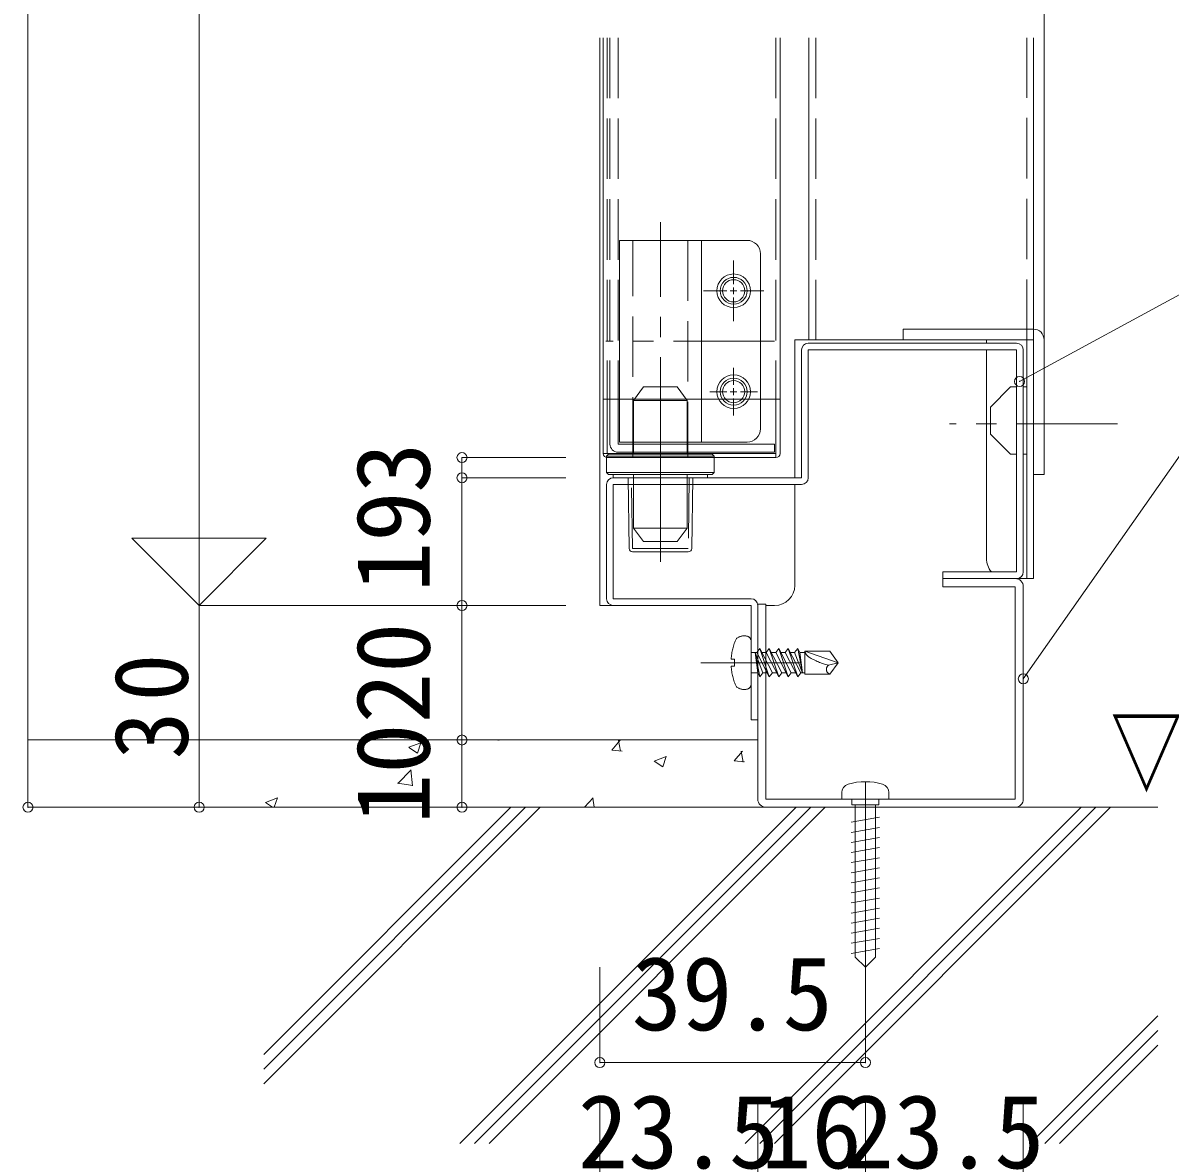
# Model space of a CAD drawing. Units: millimetres at full size, sheet at 1:3. Extents: x -616 to 554, y -508 to 310.
# Drawn here: x -511.6 to -340.9, y -422.4 to -254.6 of the extents above; entities that cross this region are included whole.
import ezdxf
from ezdxf.enums import TextEntityAlignment as Align

# ---------------------------------------------------------------- set-up
doc = ezdxf.new("R2010")
doc.units = ezdxf.units.MM
doc.header["$LTSCALE"] = 3
doc.header["$PDMODE"] = 32
doc.header["$PDSIZE"] = 1.5
for name, pattern in [('CHAIN1', [8, 5, -1, 1, -1]), ('DASHED3', [4, 3, -1]), ('DOUBLE_CHAIN1', [8.8, 5, -1, 0.6, -0.6, 0.6, -1])]:
    doc.linetypes.add(name, pattern=pattern)
for name, color, linetype, lineweight in [('0-1', 7, 'Continuous', 9), ('0-2', 7, 'Continuous', 9), ('0-C', 7, 'Continuous', 9)]:
    doc.layers.add(name, color=color, linetype=linetype, lineweight=lineweight)
doc.styles.add('ＭＳ ゴシック', font='')
doc.styles.get('ＭＳ ゴシック').set_extended_font_data('MS Gothic')

msp = doc.modelspace()

# ---------------------------------------------------------------- linework, layer by layer
at = {"layer": '0-1', "linetype": 'CHAIN1'}
msp.add_line((-386.218, -383.57), (-386.218, -366.147), dxfattribs=at)
at = {"layer": '0-2'}
for p, q in [((-510.805, 139.649), (-510.805, -371.276)), ((-485.344, 104.649), (-485.344, -341.276)), ((-359.618, -321.776), (-359.618, -111.304)), ((-425.718, -341.276), (-425.718, -256.846)), ((-425.218, -318.676), (-425.218, -256.846)), ((-398.918, -318.676), (-398.918, -256.846)), ((-394.607, -301.776), (-394.607, -256.846)), ((-361.218, -256.846), (-361.218, -337.276)), ((-361.218, -321.776), (-361.218, -256.846)), ((-422.818, -316.976), (-422.818, -286.976)), ((-422.818, -286.976), (-410.618, -286.976)), ((-410.618, -286.976), (-410.618, -316.976)), ((-403.818, -286.976), (-410.618, -286.976)), ((-363.277, -307.949), (-325.636, -287.507)), ((-401.818, -314.976), (-401.818, -288.976)), ((-380.618, -300.176), (-380.618, -301.776)), ((-380.618, -300.176), (-361.218, -300.176)), ((-396.718, -301.776), (-396.718, -322.276)), ((-361.218, -301.776), (-396.718, -301.776)), ((-380.618, -301.776), (-361.218, -301.776)), ((-368.218, -301.776), (-368.218, -302.276)), ((-362.218, -337.276), (-362.218, -301.776)), ((-395.718, -303.276), (-395.718, -322.276)), ((-394.718, -302.276), (-363.718, -302.276)), ((-394.718, -303.276), (-363.718, -303.276)), ((-394.718, -322.276), (-394.718, -303.276)), ((-368.218, -303.276), (-368.218, -334.276)), ((-363.718, -303.276), (-363.718, -336.276)), ((-362.718, -303.276), (-362.718, -336.276)), ((-367.618, -311.776), (-364.618, -308.776)), ((-364.618, -308.776), (-363.718, -308.776)), ((-362.718, -308.776), (-362.218, -308.776)), ((-398.918, -310.576), (-425.218, -310.576)), ((-424.618, -310.576), (-424.618, -318.676)), ((-424.218, -310.576), (-424.218, -317.276)), ((-423.018, -310.576), (-423.018, -317.276)), ((-399.518, -310.576), (-399.518, -319.276)), ((-367.618, -315.776), (-367.618, -311.776)), ((-422.818, -316.976), (-410.618, -316.976)), ((-403.818, -316.976), (-410.618, -316.976)), ((-364.618, -318.776), (-367.618, -315.776)), ((-425.218, -318.676), (-399.518, -318.676)), ((-423.018, -318.476), (-399.718, -318.476)), ((-363.718, -318.776), (-364.618, -318.776)), ((-362.218, -318.776), (-362.718, -318.776)), ((-446.235, -319.276), (-430.802, -319.276)), ((-446.235, -322.276), (-446.235, -319.276)), ((-399.518, -319.276), (-424.618, -319.276)), ((-446.235, -322.276), (-430.802, -322.276)), ((-446.235, -341.276), (-446.235, -322.276)), ((-395.718, -322.276), (-423.718, -322.276)), ((-361.218, -321.776), (-359.618, -321.776)), ((-424.718, -340.276), (-424.718, -323.276)), ((-396.718, -323.276), (-396.718, -338.276)), ((-485.344, -341.276), (-475.344, -331.276)), ((-363.718, -336.276), (-374.718, -336.276)), ((-374.718, -337.276), (-374.718, -336.276)), ((-363.718, -337.276), (-374.718, -337.276)), ((-363.918, -337.276), (-374.718, -337.276)), ((-374.718, -337.276), (-374.718, -338.476)), ((-365.218, -337.276), (-361.218, -337.276)), ((-374.718, -338.476), (-363.918, -338.476)), ((-363.918, -338.476), (-363.918, -370.076)), ((-362.718, -370.076), (-362.718, -338.476)), ((-485.344, -341.276), (-430.802, -341.276)), ((-446.235, -341.276), (-430.802, -341.276)), ((-446.235, -341.276), (-446.235, -361.276)), ((-403.218, -341.276), (-425.718, -341.276)), ((-423.718, -340.276), (-403.218, -340.276)), ((-423.718, -341.276), (-403.218, -341.276)), ((-403.218, -341.276), (-403.218, -358.276)), ((-401.018, -341.076), (-402.218, -341.076)), ((-402.218, -341.076), (-402.218, -370.076)), ((-402.218, -341.276), (-402.218, -358.276)), ((-401.018, -370.076), (-401.018, -341.076)), ((-399.718, -341.276), (-401.018, -341.276)), ((-402.218, -358.276), (-403.218, -358.276)), ((-510.805, -361.276), (-402.218, -361.276)), ((-454.12, -362.366), (-452.342, -361.683)), ((-452.868, -363.233), (-452.353, -361.698)), ((-446.235, -361.276), (-446.235, -371.276)), ((-441.152, -361.276), (-440.641, -361.321)), ((-440.857, -361.361), (-440.873, -361.276)), ((-423.941, -362.779), (-422.716, -361.32)), ((-422.639, -362.955), (-422.933, -361.363)), ((-454.128, -362.383), (-452.865, -363.235)), ((-423.941, -362.782), (-422.423, -362.915)), ((-405.722, -364.373), (-404.498, -362.914)), ((-404.421, -364.549), (-404.714, -362.957)), ((-417.625, -364.417), (-416.362, -365.269)), ((-417.617, -364.4), (-415.839, -363.717)), ((-416.365, -365.268), (-415.85, -363.733)), ((-405.723, -364.376), (-404.204, -364.509)), ((-455.784, -367.758), (-453.806, -365.696)), ((-453.576, -368.115), (-453.856, -365.702)), ((-455.821, -367.68), (-453.562, -368.03)), ((-475.462, -370.558), (-473.684, -369.875)), ((-474.16, -371.276), (-473.695, -369.891)), ((-428.018, -371.276), (-426.698, -369.901)), ((-426.589, -371.276), (-426.748, -369.907)), ((-401.018, -370.076), (-363.918, -370.076)), ((-388.218, -370.917), (-388.218, -370.076)), ((-510.805, -371.276), (-466.362, -371.276)), ((-475.718, -408.038), (-438.956, -371.276)), ((-475.718, -410.213), (-436.781, -371.276)), ((-475.718, -412.388), (-434.606, -371.276)), ((-342.718, -371.276), (-475.718, -371.276)), ((-404.518, -371.276), (-475.718, -371.276)), ((-475.47, -370.575), (-474.43, -371.276)), ((-466.362, -371.276), (-430.802, -371.276)), ((-446.53, -421.276), (-396.53, -371.276)), ((-444.355, -421.276), (-394.355, -371.276)), ((-442.18, -421.276), (-392.18, -371.276)), ((-404.103, -421.276), (-354.103, -371.276)), ((-401.928, -421.276), (-351.928, -371.276)), ((-401.018, -371.276), (-363.918, -371.276)), ((-399.753, -421.276), (-349.753, -371.276)), ((-387.718, -370.917), (-387.718, -372.377)), ((-384.718, -372.88), (-384.718, -370.917)), ((-388.314, -373.514), (-384.122, -372.775)), ((-387.718, -373.409), (-387.718, -372.377)), ((-387.718, -377.514), (-387.718, -373.409)), ((-384.718, -393.576), (-384.718, -372.88)), ((-388.314, -375.014), (-384.122, -374.275)), ((-388.314, -376.514), (-384.122, -375.775)), ((-388.314, -378.014), (-384.122, -377.275)), ((-388.314, -379.514), (-384.122, -378.775)), ((-388.314, -381.014), (-384.122, -380.275)), ((-388.314, -382.514), (-384.122, -381.775)), ((-388.314, -384.014), (-384.122, -383.275)), ((-388.314, -385.514), (-384.122, -384.775)), ((-388.314, -387.014), (-384.122, -386.275)), ((-388.314, -388.514), (-384.122, -387.775)), ((-388.314, -390.014), (-384.122, -389.275)), ((-388.314, -391.514), (-384.122, -390.775)), ((-388.314, -393.014), (-384.122, -392.275)), ((-386.218, -395.076), (-384.718, -393.576)), ((-425.718, -409.247), (-425.718, -395.076)), ((-386.218, -409.247), (-386.218, -395.076)), ((-361.677, -421.276), (-342.718, -402.317)), ((-359.502, -421.276), (-342.718, -404.492)), ((-357.327, -421.276), (-342.718, -406.667)), ((-425.718, -409.247), (-386.218, -409.247)), ((-425.718, -429.78), (-425.718, -414.847)), ((-402.218, -429.78), (-402.218, -414.847)), ((-402.218, -429.78), (-402.218, -414.847)), ((-386.218, -429.78), (-386.218, -414.847)), ((-362.718, -429.78), (-362.718, -414.847))]:
    msp.add_line(p, q, dxfattribs=at)
at = {"layer": '0-2', "linetype": 'DASHED3'}
for p, q in [((-424.618, -256.846), (-424.618, -310.576)), ((-424.218, -256.846), (-424.218, -310.576)), ((-423.018, -256.846), (-423.018, -310.576)), ((-399.518, -256.846), (-399.518, -310.576)), ((-420.818, -319.276), (-420.818, -286.976)), ((-412.618, -286.976), (-412.618, -319.276))]:
    msp.add_line(p, q, dxfattribs=at)
at = {"layer": '0-2', "color": 5, "linetype": 'DASHED3'}
for p, q in [((-393.607, -256.846), (-393.607, -301.776)), ((-362.218, -301.776), (-362.218, -256.846))]:
    msp.add_line(p, q, dxfattribs=at)
at = {"layer": '0-2', "linetype": 'CHAIN1'}
for p, q in [((-416.718, -319.347), (-416.718, -284.292)), ((-399.755, -301.976), (-424.818, -301.976)), ((-386.218, -395.076), (-386.218, -367.476))]:
    msp.add_line(p, q, dxfattribs=at)
at = {"layer": '0-2', "color": 4, "linetype": 'CHAIN1'}
for p, q in [((-405.818, -293.476), (-405.818, -289.976)), ((-406.818, -294.476), (-410.318, -294.476)), ((-405.818, -294.476), (-406.318, -294.476)), ((-405.818, -294.476), (-405.818, -293.976)), ((-405.818, -294.476), (-405.818, -294.976)), ((-405.818, -294.476), (-405.318, -294.476)), ((-404.818, -294.476), (-401.318, -294.476)), ((-405.818, -295.476), (-405.818, -298.976)), ((-416.718, -334.552), (-416.718, -306.671)), ((-405.818, -308.476), (-405.818, -305.926)), ((-406.818, -309.476), (-409.368, -309.476)), ((-405.818, -309.476), (-406.318, -309.476)), ((-405.818, -309.476), (-405.818, -308.976)), ((-405.818, -309.476), (-405.818, -309.976)), ((-405.818, -309.476), (-405.318, -309.476)), ((-405.818, -310.476), (-405.818, -313.026)), ((-404.818, -309.476), (-402.268, -309.476)), ((-416.718, -319.776), (-416.718, -335.418))]:
    msp.add_line(p, q, dxfattribs=at)
at = {"layer": '0-2', "color": 4}
for p, q in [((-420.718, -310.776), (-419.218, -308.776)), ((-416.718, -308.776), (-419.218, -308.776)), ((-414.218, -308.776), (-416.718, -308.776)), ((-414.218, -308.776), (-412.718, -310.776)), ((-420.718, -310.776), (-416.718, -310.776)), ((-420.718, -318.776), (-420.718, -310.776)), ((-416.718, -310.776), (-412.718, -310.776)), ((-412.718, -310.776), (-412.718, -318.776)), ((-424.718, -319.076), (-424.418, -318.776)), ((-424.718, -321.476), (-424.718, -319.076)), ((-424.718, -319.076), (-416.718, -319.076)), ((-416.718, -318.776), (-424.418, -318.776)), ((-409.018, -318.776), (-416.718, -318.776)), ((-416.718, -319.076), (-408.718, -319.076)), ((-409.018, -318.776), (-408.718, -319.076)), ((-408.718, -321.476), (-424.718, -321.476)), ((-424.418, -321.776), (-424.718, -321.476)), ((-424.418, -321.776), (-409.018, -321.776)), ((-423.718, -321.776), (-416.718, -321.776)), ((-423.718, -322.276), (-423.718, -321.776)), ((-423.718, -322.276), (-416.718, -322.276)), ((-421.375, -332.784), (-421.525, -322.276)), ((-420.718, -329.776), (-420.718, -321.776)), ((-416.718, -321.776), (-409.718, -321.776)), ((-416.718, -322.276), (-409.718, -322.276)), ((-411.911, -322.276), (-412.061, -332.784)), ((-409.718, -321.776), (-409.718, -322.276)), ((-420.718, -329.776), (-419.218, -331.776)), ((-414.218, -331.776), (-412.718, -329.776)), ((-416.718, -331.776), (-419.218, -331.776)), ((-414.218, -331.776), (-416.718, -331.776)), ((-420.875, -333.276), (-416.718, -333.276)), ((-416.718, -333.276), (-412.561, -333.276))]:
    msp.add_line(p, q, dxfattribs=at)
at = {"layer": '0-2', "color": 2, "linetype": 'CHAIN1'}
for p, q in [((-416.718, -312.776), (-416.718, -331.776)), ((-348.718, -314.276), (-373.718, -314.276)), ((-410.718, -349.776), (-395.718, -349.776))]:
    msp.add_line(p, q, dxfattribs=at)
at = {"layer": '0-2', "color": 6}
for p, q in [((-362.718, -352.171), (-339.057, -318.423)), ((-477.718, -371.276), (-507.899, -371.276)), ((-405.218, -371.276), (-364.818, -371.276))]:
    msp.add_line(p, q, dxfattribs=at)
at = {"layer": '0-2', "color": 4, "linetype": 'DASHED3'}
for p, q in [((-420.875, -332.776), (-421.025, -322.276)), ((-412.411, -322.276), (-412.561, -332.776)), ((-420.875, -332.776), (-416.718, -332.776)), ((-416.718, -332.776), (-412.561, -332.776))]:
    msp.add_line(p, q, dxfattribs=at)
at = {"layer": '0-2', "color": 2}
msp.add_line((-420.718, -341.276), (-408.218, -341.276), dxfattribs=at)
at = {"layer": '0-2', "color": 3, "linetype": 'DOUBLE_CHAIN1'}
for p, q in [((-403.218, -346.604), (-403.218, -352.949)), ((-401.917, -347.683), (-402.375, -348.281)), ((-400.052, -351.271), (-401.917, -347.683)), ((-401.917, -347.683), (-400.51, -351.869)), ((-400.51, -347.683), (-400.968, -348.281)), ((-398.646, -351.271), (-400.51, -347.683)), ((-400.51, -347.683), (-399.104, -351.869)), ((-399.104, -347.683), (-399.562, -348.281)), ((-397.239, -351.271), (-399.104, -347.683)), ((-399.104, -347.683), (-397.698, -351.869)), ((-397.698, -347.683), (-398.156, -348.281)), ((-397.698, -347.683), (-396.291, -351.869)), ((-395.833, -351.271), (-397.698, -347.683)), ((-396.291, -347.683), (-395.588, -351.271)), ((-395.245, -348.057), (-395.245, -351.496)), ((-395.245, -348.057), (-390.261, -349.776)), ((-395.245, -348.057), (-391.51, -348.057)), ((-391.51, -348.057), (-390.261, -349.776)), ((-403.218, -348.281), (-402.375, -348.281)), ((-402.62, -348.281), (-401.917, -351.869)), ((-402.62, -348.281), (-401.459, -351.271)), ((-402.62, -348.281), (-402.227, -351.271)), ((-402.375, -348.281), (-400.51, -351.869)), ((-401.606, -348.281), (-400.968, -348.281)), ((-400.968, -348.281), (-399.104, -351.869)), ((-400.2, -348.281), (-399.562, -348.281)), ((-399.562, -348.281), (-397.698, -351.869)), ((-398.793, -348.281), (-398.156, -348.281)), ((-398.156, -348.281), (-396.291, -351.869)), ((-397.387, -348.281), (-396.749, -348.281)), ((-395.98, -348.281), (-395.245, -348.281)), ((-390.261, -349.776), (-391.705, -350.163)), ((-390.261, -349.776), (-391.51, -351.496)), ((-405.71, -350.275), (-406.193, -350.275)), ((-403.218, -351.271), (-402.227, -351.271)), ((-401.459, -351.271), (-400.821, -351.271)), ((-399.104, -351.869), (-398.646, -351.271)), ((-398.646, -351.271), (-398.008, -351.271)), ((-396.291, -351.869), (-395.833, -351.271)), ((-395.833, -351.271), (-395.245, -351.271)), ((-391.51, -351.496), (-395.245, -351.496))]:
    msp.add_line(p, q, dxfattribs=at)
at = {"layer": '0-2'}
for points in [[(-485.344, -256.846), (-485.344, -341.276), (-495.344, -331.276), (-475.344, -331.276)], [(-423.018, -317.276), (-399.718, -317.276), (-399.718, -318.476)], [(-395.718, -323.276), (-423.718, -323.276), (-423.718, -340.276)], [(-389.718, -369.097), (-389.718, -370.076), (-388.218, -370.076)], [(-388.218, -370.076), (-382.718, -370.076), (-382.718, -369.097)], [(-384.218, -370.076), (-384.218, -370.917), (-388.218, -370.917)], [(-386.218, -395.076), (-387.718, -393.576), (-387.718, -377.514)]]:
    msp.add_lwpolyline(points, dxfattribs=at)
at = {"layer": '0-2', "color": 4}
for points in [[(-408.718, -319.076), (-408.718, -321.476), (-409.018, -321.776)], [(-420.718, -329.776), (-416.718, -329.776), (-412.718, -329.776), (-412.718, -321.776)]]:
    msp.add_lwpolyline(points, dxfattribs=at)
at = {"layer": '0-2', "color": 3, "linetype": 'DOUBLE_CHAIN1'}
for points in [[(-395.98, -348.281), (-396.291, -347.683), (-396.749, -348.281)], [(-406.193, -349.278), (-405.71, -349.278), (-405.71, -350.275)], [(-395.98, -348.281), (-395.588, -351.271), (-396.749, -348.281)], [(-402.227, -351.271), (-401.917, -351.869), (-401.459, -351.271)], [(-400.51, -351.869), (-400.052, -351.271), (-399.415, -351.271)], [(-397.698, -351.869), (-397.239, -351.271), (-396.602, -351.271)]]:
    msp.add_lwpolyline(points, dxfattribs=at)
at = {"layer": '0-2'}
for centre, radius in [((-405.818, -294.476), 2.5), ((-405.818, -294.476), 2), ((-405.818, -294.476), 1.65), ((-405.818, -309.476), 2.5), ((-405.818, -309.476), 2), ((-405.818, -309.476), 1.65)]:
    msp.add_circle(centre, radius, dxfattribs=at)
for centre, radius, start, end in [((-403.818, -288.976), 2, 0, 90), ((-361.218, -301.776), 1.6, 0, 90), ((-394.718, -303.276), 1, 90, 180), ((-363.718, -303.276), 1, 0, 90), ((-403.818, -314.976), 2, 270, 0), ((-423.018, -317.276), 1.2, 180, 270), ((-424.618, -318.676), 0.6, 180, 270), ((-399.518, -318.676), 0.6, 270, 0), ((-423.718, -323.276), 1, 90, 180), ((-395.718, -322.276), 1, 270, 0), ((-365.218, -334.276), 3, 180, 221.81031), ((-363.918, -338.476), 1.2, 0, 90), ((-363.718, -336.276), 1, 270, 0), ((-399.718, -338.276), 3, 270, 0), ((-423.718, -340.276), 1, 180, 270), ((-403.218, -341.276), 1, 0, 90), ((-388.418, -369.097), 1.3, 106.60155, 180), ((-386.218, -376.476), 9, 73.39844, 106.60155), ((-384.018, -369.097), 1.3, 359.99998, 73.39844), ((-401.018, -370.076), 1.2, 180, 270), ((-363.918, -370.076), 1.2, 270, 0)]:
    msp.add_arc(centre, radius, start, end, dxfattribs=at)
at = {"layer": '0-2', "color": 4}
for centre, start, end in [((-420.875, -332.776), 180.81845, 270), ((-412.561, -332.776), 270, 359.18155)]:
    msp.add_arc(centre, 0.5, start, end, dxfattribs=at)
at = {"layer": '0-2', "color": 3, "linetype": 'DOUBLE_CHAIN1'}
for centre, radius, start, end in [((-397.736, -349.776), 8.472, 154.94239, 176.62771), ((-404.215, -347.783), 1.993, 80.40593, 126.8699), ((-404.015, -346.604), 0.797, 0, 80.40593), ((-393.842, -347.705), 1.446, 194.09471, 238.18048), ((-389.199, -340.222), 10.253, 238.18048, 255.84982), ((-397.736, -349.776), 8.472, 183.37229, 205.05761), ((-391.266, -350.779), 0.757, 125.51497, 251.13447), ((-404.015, -352.949), 0.797, 279.59407, 0), ((-404.215, -351.77), 1.993, 233.1301, 279.59407)]:
    msp.add_arc(centre, radius, start, end, dxfattribs=at)
at = {"layer": '0-2'}
for p in [(-363.277, -307.949), (-446.235, -319.276), (-446.235, -322.276), (-446.235, -341.276), (-362.718, -352.171), (-446.235, -361.276), (-510.805, -371.276), (-485.344, -371.276), (-446.235, -371.276), (-425.718, -409.247), (-386.218, -409.247)]:
    msp.add_point(p, dxfattribs=at)
at = {"layer": '0-C'}
msp.add_line((-485.344, -341.276), (-485.344, -371.276), dxfattribs=at)

# ---------------------------------------------------------------- texts
at = {"layer": '0-2', "style": 'ＭＳ ゴシック'}
for s, p in [('3', (-447.735, -324.526)), ('19', (-447.735, -339.284)), ('20', (-447.735, -358.784)), ('10', (-447.735, -373.784))]:
    msp.add_text(s, height=11, rotation=90, dxfattribs=at).set_placement(p, align=Align.BOTTOM_LEFT)
at = {"layer": '0-2', "style": 'ＭＳ ゴシック', "width": 0.75}
msp.add_text('▽FL', height=10.47, dxfattribs=at).set_placement((-349.753, -371.276), align=Align.BOTTOM_LEFT)
at = {"layer": '0-2', "style": 'ＭＳ ゴシック'}
for s, p in [('39.5', (-420.99, -407.747)), ('23.5', (-428.99, -428.28)), ('16', (-401.725, -428.28)), ('23.5', (-389.49, -428.28))]:
    msp.add_text(s, height=11, dxfattribs=at).set_placement(p, align=Align.BOTTOM_LEFT)
at = {"layer": '0-2', "insert": (-486.844, -364.151), "char_height": 11, "attachment_point": 7, "rotation": 90, "style": 'ＭＳ ゴシック'}
msp.add_mtext('\\T1.21;\\W0.95;30', dxfattribs=at)

doc.saveas('drawing.dxf')
